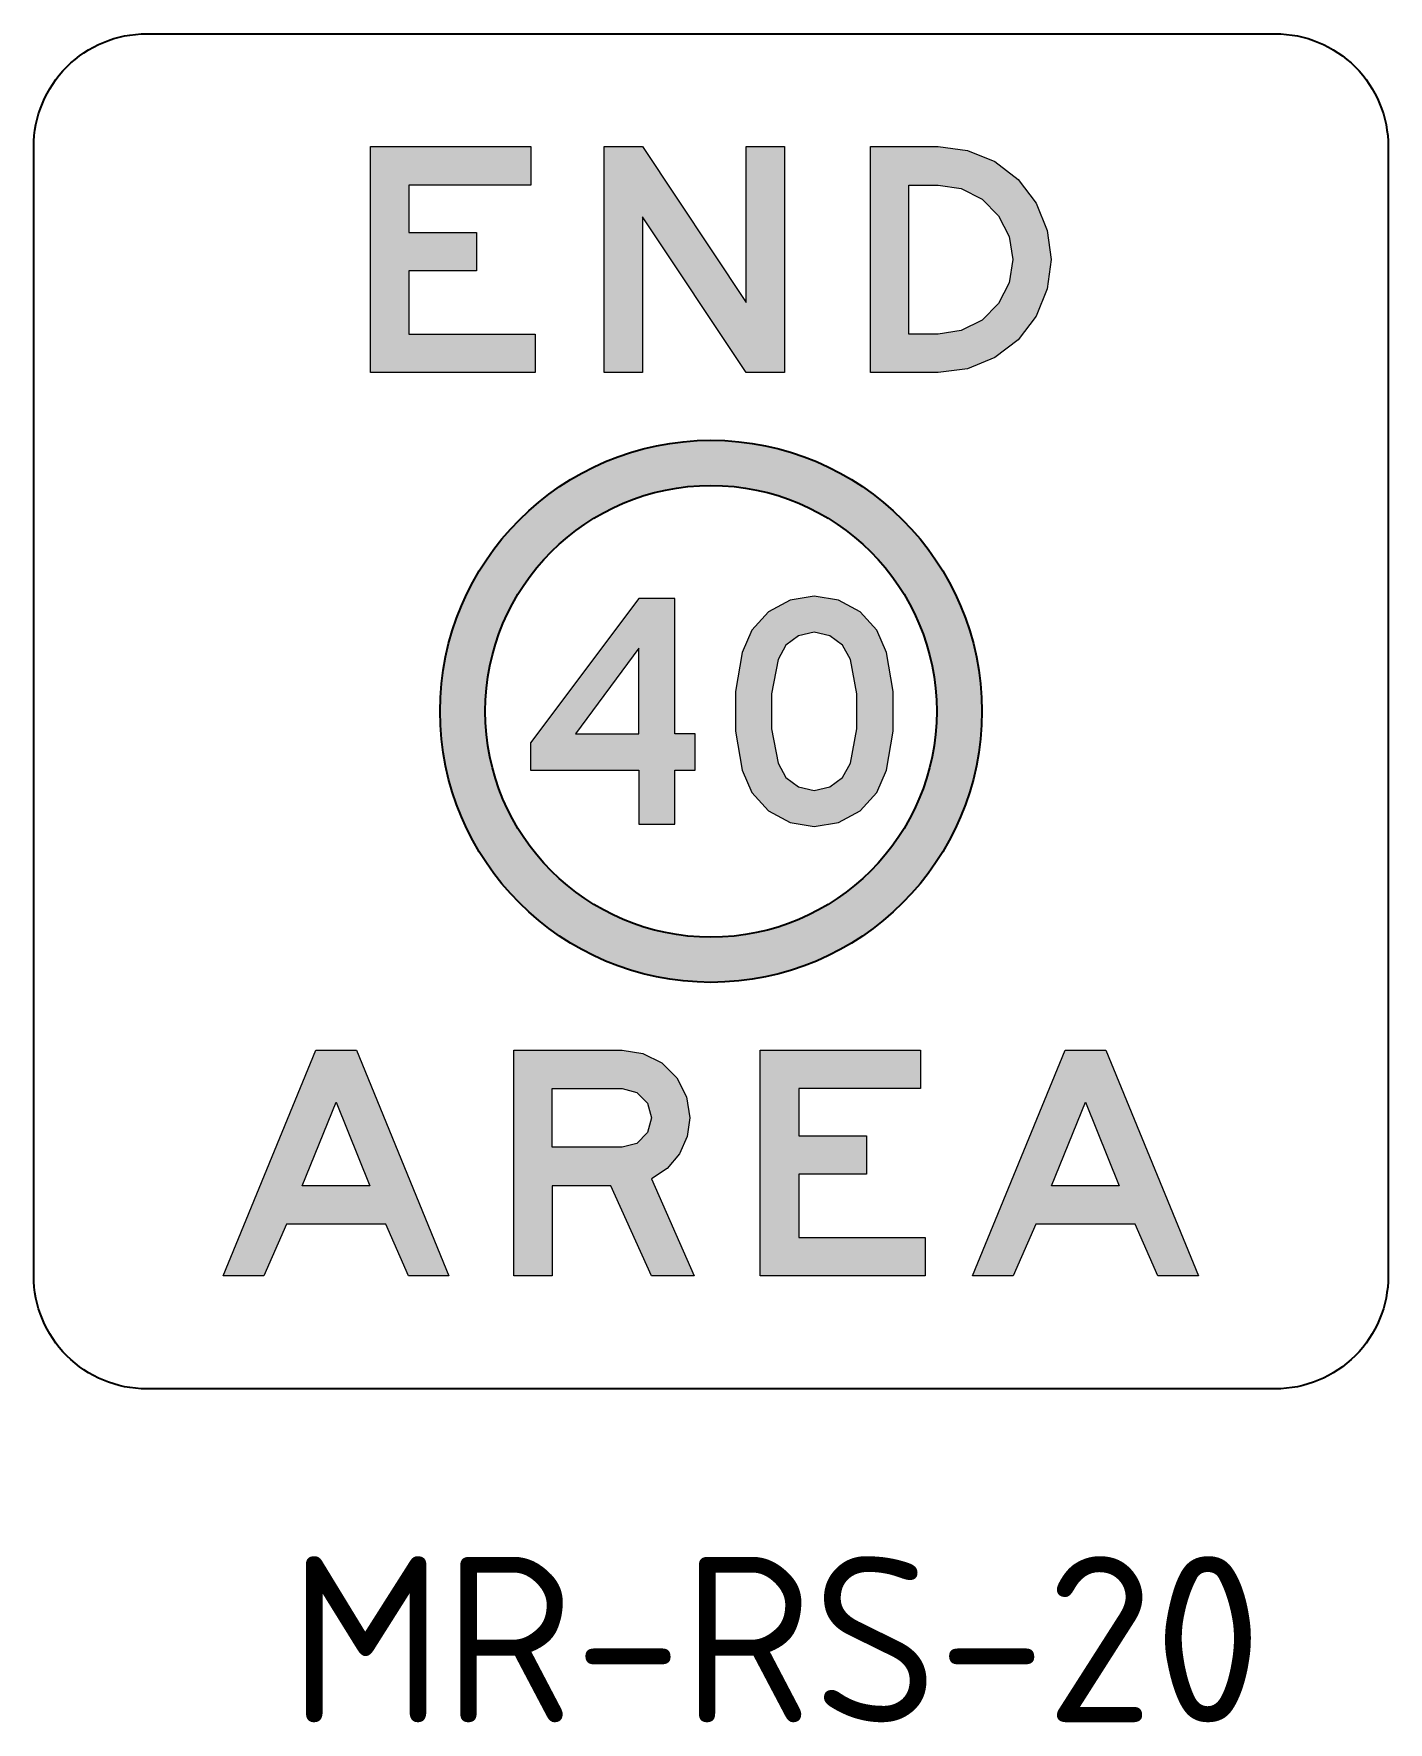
# Model space of a CAD drawing. Extents: x 219.1 to 239.5, y 179.6 to 205.
import ezdxf
from ezdxf.enums import TextEntityAlignment as Align

# ---------------------------------------------------------------- set-up
doc = ezdxf.new("R2010")
doc.units = 0
doc.layers.add('L18', color=4, linetype='CONTINUOUS')
doc.layers.add('L25', color=1, linetype='CONTINUOUS')
doc.styles.add('ISO', font='iso3098b')

msp = doc.modelspace()

# ---------------------------------------------------------------- hatches: boundary and pattern name
at = {"layer": 'L18'}
h = msp.add_hatch(color=256, dxfattribs=at)
h.paths.add_polyline_path([(232.764, 203.311), (233.204, 203.254), (233.615, 203.085), (233.968, 202.814), (234.238, 202.462), (234.406, 202.051), (234.463, 201.61), (234.406, 201.169), (234.238, 200.758), (233.968, 200.405), (233.615, 200.135), (233.204, 199.966), (232.764, 199.91), (231.744, 199.91), (231.744, 203.311)])
h.paths.add_polyline_path([(232.764, 202.733), (233.11, 202.679), (233.423, 202.519), (233.673, 202.271), (233.831, 201.958), (233.885, 201.61), (233.831, 201.263), (233.673, 200.949), (233.423, 200.7), (233.11, 200.542), (232.764, 200.488), (232.321, 200.488), (232.321, 202.733)], flags=16)
h.paths.add_polyline_path([(224.215, 203.311), (226.627, 203.311), (226.627, 202.733), (224.792, 202.733), (224.792, 202.018), (225.811, 202.018), (225.811, 201.44), (224.792, 201.44), (224.792, 200.488), (226.695, 200.488), (226.695, 199.91), (224.215, 199.91)])
h.paths.add_polyline_path([(227.731, 203.311), (228.308, 203.311), (229.871, 200.965), (229.871, 203.311), (230.449, 203.311), (230.449, 199.91), (229.871, 199.91), (228.308, 202.256), (228.308, 199.91), (227.731, 199.91)])
h = msp.add_hatch(color=256, dxfattribs=at)
edge = h.paths.add_edge_path()
edge.add_arc((229.341, 194.81), 4.08, 0, 360)
edge = h.paths.add_edge_path(flags=16)
edge.add_arc((229.341, 194.81), 3.4, 0, 360)
h = msp.add_hatch(color=256, dxfattribs=at)
h.paths.add_polyline_path([(231.983, 195.694), (231.837, 196.034), (231.587, 196.307), (231.262, 196.483), (230.896, 196.543), (230.531, 196.483), (230.205, 196.307), (229.955, 196.034), (229.809, 195.694), (229.709, 195.108), (229.709, 194.512), (229.809, 193.926), (229.955, 193.586), (230.205, 193.312), (230.531, 193.136), (230.896, 193.076), (231.262, 193.136), (231.587, 193.312), (231.837, 193.586), (231.983, 193.926), (232.083, 194.512), (232.083, 195.108)])
h.paths.add_polyline_path([(231.44, 195.592), (231.324, 195.804), (231.131, 195.948), (230.896, 196), (230.661, 195.948), (230.468, 195.804), (230.352, 195.592), (230.253, 195.074), (230.253, 194.546), (230.352, 194.028), (230.468, 193.816), (230.661, 193.672), (230.896, 193.62), (231.131, 193.672), (231.324, 193.816), (231.44, 194.028), (231.538, 194.546), (231.538, 195.074)], flags=16)
h.paths.add_polyline_path([(226.622, 193.926), (228.253, 193.926), (228.253, 193.11), (228.798, 193.11), (228.798, 193.926), (229.103, 193.926), (229.103, 194.469), (228.798, 194.469), (228.798, 196.509), (228.253, 196.509), (226.622, 194.334)])
h.paths.add_polyline_path([(227.302, 194.469), (228.253, 194.469), (228.253, 195.762)], flags=17)
h = msp.add_hatch(color=256, dxfattribs=at)
h.paths.add_polyline_path([(228.443, 188.69), (228.384, 188.468), (228.222, 188.306), (228.002, 188.247), (226.947, 188.247), (226.947, 189.131), (228.002, 189.131), (228.222, 189.074), (228.384, 188.911)], flags=16)
h.paths.add_polyline_path([(229.021, 188.69), (228.982, 188.407), (228.866, 188.147), (228.681, 187.928), (228.443, 187.772), (229.089, 186.31), (228.443, 186.31), (227.831, 187.669), (226.947, 187.669), (226.947, 186.31), (226.37, 186.31), (226.37, 189.709), (228.002, 189.709), (228.316, 189.661), (228.602, 189.516), (228.828, 189.291), (228.972, 189.006)])
h.paths.add_polyline_path([(233.281, 186.31), (234.676, 189.709), (235.286, 189.709), (236.681, 186.31), (236.069, 186.31), (235.729, 187.091), (234.233, 187.091), (233.893, 186.31)])
h.paths.add_polyline_path([(223.694, 188.928), (224.205, 187.669), (223.185, 187.669)], flags=16)
h.paths.add_polyline_path([(221.995, 186.31), (223.39, 189.709), (224, 189.709), (225.395, 186.31), (224.783, 186.31), (224.443, 187.091), (222.947, 187.091), (222.607, 186.31)])
h.paths.add_polyline_path([(230.084, 189.709), (232.497, 189.709), (232.497, 189.131), (230.662, 189.131), (230.662, 188.418), (231.682, 188.418), (231.682, 187.84), (230.662, 187.84), (230.662, 186.888), (232.566, 186.888), (232.566, 186.31), (230.084, 186.31)])
h.paths.add_polyline_path([(234.981, 188.928), (235.491, 187.669), (234.471, 187.669)], flags=16)

# ---------------------------------------------------------------- linework, layer by layer
msp.add_lwpolyline([(219.141, 186.31), (219.141, 203.31, -0.414214), (220.841, 205.01), (237.841, 205.01, -0.414214), (239.541, 203.31), (239.541, 186.31, -0.414214), (237.841, 184.61), (220.841, 184.61, -0.414214)], format="xyb", close=True, dxfattribs=at)
at = {"layer": 'L18', "lineweight": 0}
for points in [[(224.215, 203.311), (226.627, 203.311), (226.627, 202.733), (224.792, 202.733), (224.792, 202.018), (225.811, 202.018), (225.811, 201.44), (224.792, 201.44), (224.792, 200.488), (226.695, 200.488), (226.695, 199.91), (224.215, 199.91), (224.215, 203.311), (224.215, 203.311)], [(227.731, 203.311), (228.308, 203.311), (229.871, 200.965), (229.871, 203.311), (230.449, 203.311), (230.449, 199.91), (229.871, 199.91), (228.308, 202.256), (228.308, 199.91), (227.731, 199.91), (227.731, 203.311), (227.731, 203.311)], [(226.622, 193.926), (228.253, 193.926), (228.253, 193.11), (228.798, 193.11), (228.798, 193.926), (229.103, 193.926), (229.103, 194.469), (228.798, 194.469), (228.798, 196.509), (228.253, 196.509), (226.622, 194.334), (226.622, 193.926), (226.622, 193.926)], [(227.302, 194.469), (228.253, 194.469), (228.253, 195.762), (227.302, 194.469), (227.302, 194.469)], [(221.995, 186.31), (223.39, 189.709), (224, 189.709), (225.395, 186.31), (224.783, 186.31), (224.443, 187.091), (222.947, 187.091), (222.607, 186.31), (221.995, 186.31), (221.995, 186.31)], [(230.084, 189.709), (232.497, 189.709), (232.497, 189.131), (230.662, 189.131), (230.662, 188.418), (231.682, 188.418), (231.682, 187.84), (230.662, 187.84), (230.662, 186.888), (232.566, 186.888), (232.566, 186.31), (230.084, 186.31), (230.084, 189.709), (230.084, 189.709)], [(233.281, 186.31), (234.676, 189.709), (235.286, 189.709), (236.681, 186.31), (236.069, 186.31), (235.729, 187.091), (234.233, 187.091), (233.893, 186.31), (233.281, 186.31), (233.281, 186.31)], [(223.694, 188.928), (224.205, 187.669), (223.185, 187.669), (223.694, 188.928), (223.694, 188.928)], [(234.981, 188.928), (235.491, 187.669), (234.471, 187.669), (234.981, 188.928), (234.981, 188.928)]]:
    msp.add_lwpolyline(points, dxfattribs=at)
for points in [[(232.764, 203.311), (233.204, 203.254), (233.615, 203.085), (233.968, 202.814), (234.238, 202.462), (234.406, 202.051), (234.463, 201.61), (234.406, 201.169), (234.238, 200.758), (233.968, 200.405), (233.615, 200.135), (233.204, 199.966), (232.764, 199.91), (231.744, 199.91), (231.744, 203.311)], [(232.764, 202.733), (233.11, 202.679), (233.423, 202.519), (233.673, 202.271), (233.831, 201.958), (233.885, 201.61), (233.831, 201.263), (233.673, 200.949), (233.423, 200.7), (233.11, 200.542), (232.764, 200.488), (232.321, 200.488), (232.321, 202.733)], [(231.983, 195.694), (231.837, 196.034), (231.587, 196.307), (231.262, 196.483), (230.896, 196.543), (230.531, 196.483), (230.205, 196.307), (229.955, 196.034), (229.809, 195.694), (229.709, 195.108), (229.709, 194.512), (229.809, 193.926), (229.955, 193.586), (230.205, 193.312), (230.531, 193.136), (230.896, 193.076), (231.262, 193.136), (231.587, 193.312), (231.837, 193.586), (231.983, 193.926), (232.083, 194.512), (232.083, 195.108)], [(231.44, 195.592), (231.324, 195.804), (231.131, 195.948), (230.896, 196), (230.661, 195.948), (230.468, 195.804), (230.352, 195.592), (230.253, 195.074), (230.253, 194.546), (230.352, 194.028), (230.468, 193.816), (230.661, 193.672), (230.896, 193.62), (231.131, 193.672), (231.324, 193.816), (231.44, 194.028), (231.538, 194.546), (231.538, 195.074)], [(229.021, 188.69), (228.982, 188.407), (228.866, 188.147), (228.681, 187.928), (228.443, 187.772), (229.089, 186.31), (228.443, 186.31), (227.831, 187.669), (226.947, 187.669), (226.947, 186.31), (226.37, 186.31), (226.37, 189.709), (228.002, 189.709), (228.316, 189.661), (228.602, 189.516), (228.828, 189.291), (228.972, 189.006)], [(228.443, 188.69), (228.384, 188.468), (228.222, 188.306), (228.002, 188.247), (226.947, 188.247), (226.947, 189.131), (228.002, 189.131), (228.222, 189.074), (228.384, 188.911)]]:
    msp.add_lwpolyline(points, close=True, dxfattribs=at)
at = {"layer": 'L18'}
for radius in [4.08, 3.4]:
    msp.add_circle((229.341, 194.81), radius, dxfattribs=at)

# ---------------------------------------------------------------- texts
at = {"layer": 'L25', "style": 'ISO'}
msp.add_text('MR-RS-20', height=2.5, dxfattribs=at).set_placement((230.313, 179.591), align=Align.CENTER)

doc.saveas('drawing.dxf')
